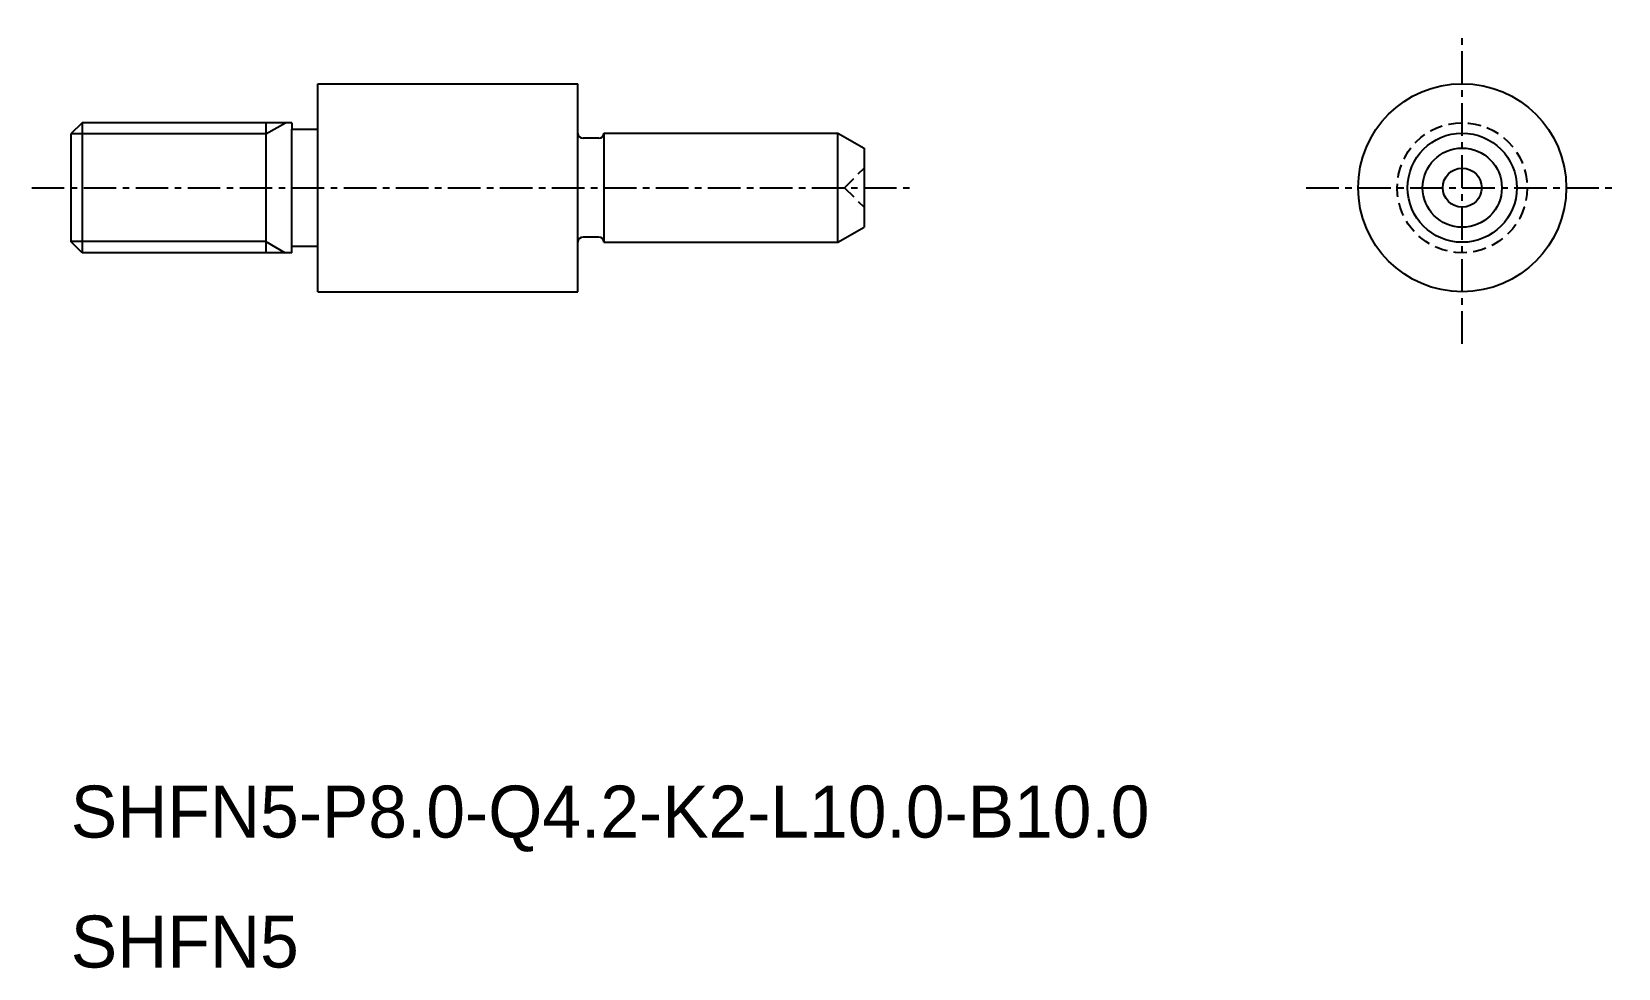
# Model space of a CAD drawing. Extents: x -959.1 to -898.1, y -547.8 to -511.7.
import ezdxf

# ---------------------------------------------------------------- set-up
doc = ezdxf.new("R2010")
doc.units = 0
doc.linetypes.add('CENTER', pattern=[2, 1.25, -0.25, 0.25, -0.25])
doc.linetypes.add('DASHED', pattern=[0.75, 0.5, -0.25])
doc.layers.get('0').update_dxf_attribs({"linetype": 'CONTINUOUS'})
doc.layers.add('CENTER', color=1, linetype='CENTER')

msp = doc.modelspace()

# ---------------------------------------------------------------- linework, layer by layer
at = {"color": 7, "linetype": 'CONTINUOUS'}
for p, q in [((-948.062, -513.731), (-938.062, -513.731)), ((-948.062, -521.731), (-948.062, -513.731)), ((-938.062, -521.731), (-938.062, -513.731)), ((-957.127, -515.231), (-957.562, -515.665)), ((-949.062, -515.231), (-957.127, -515.231)), ((-957.127, -515.231), (-957.127, -520.231)), ((-957.562, -515.664), (-957.562, -519.798)), ((-937.262, -515.831), (-937.862, -515.831)), ((-937.062, -515.631), (-928.062, -515.631)), ((-937.062, -515.631), (-937.062, -515.631)), ((-937.062, -515.731), (-937.062, -515.631)), ((-937.062, -515.631), (-937.062, -519.831)), ((-928.062, -515.631), (-927.062, -516.208)), ((-928.062, -519.831), (-928.062, -515.631)), ((-927.062, -516.208), (-927.062, -519.253)), ((-937.262, -519.631), (-937.862, -519.631)), ((-928.062, -519.831), (-927.062, -519.253)), ((-957.129, -520.231), (-957.562, -519.798)), ((-949.062, -520.231), (-957.129, -520.231)), ((-937.062, -519.731), (-937.062, -519.831)), ((-937.062, -519.831), (-928.062, -519.831)), ((-937.062, -519.831), (-937.062, -519.831)), ((-948.062, -521.731), (-938.062, -521.731))]:
    msp.add_line(p, q, dxfattribs=at)
for p, q in [((-950.062, -515.231), (-950.062, -520.231)), ((-949.062, -515.231), (-949.062, -515.481)), ((-949.062, -515.481), (-948.062, -515.481)), ((-949.062, -519.981), (-949.062, -515.481)), ((-949.062, -519.981), (-948.062, -519.981)), ((-949.062, -520.231), (-949.062, -519.981))]:
    msp.add_line(p, q)
at = {"color": 3, "linetype": 'CONTINUOUS'}
for p, q in [((-950.062, -515.665), (-949.309, -515.231)), ((-950.062, -515.665), (-957.562, -515.665)), ((-950.062, -519.798), (-957.562, -519.798)), ((-950.062, -519.798), (-949.312, -520.231))]:
    msp.add_line(p, q, dxfattribs=at)
at = {"color": 3, "linetype": 'DASHED'}
for q in [(-927.062, -516.981), (-927.062, -518.481)]:
    msp.add_line((-927.812, -517.731), q, dxfattribs=at)
at = {"color": 7, "linetype": 'CONTINUOUS'}
for radius in [4, 2.1, 1.523, 0.75]:
    msp.add_circle((-904.062, -517.731), radius, dxfattribs=at)
at = {"color": 3, "linetype": 'DASHED'}
msp.add_circle((-904.062, -517.731), 2.5, dxfattribs=at)
at = {"color": 7, "linetype": 'CONTINUOUS'}
for centre, start, end in [((-937.862, -515.631), 180, 270), ((-937.262, -515.631), 270, 0), ((-937.862, -519.831), 90, 180), ((-937.262, -519.831), 0, 90)]:
    msp.add_arc(centre, 0.2, start, end, dxfattribs=at)
at = {"layer": 'CENTER', "color": 1, "linetype": 'CENTER'}
for p, q in [((-904.062, -523.731), (-904.062, -511.731)), ((-959.062, -517.731), (-925.062, -517.731)), ((-910.062, -517.731), (-898.062, -517.731))]:
    msp.add_line(p, q, dxfattribs=at)

# ---------------------------------------------------------------- texts
at = {"color": 7, "linetype": 'CONTINUOUS'}
for s, p in [('SHFN5-P8.0-Q4.2-K2-L10.0-B10.0', (-957.562, -542.731)), ('SHFN5', (-957.562, -547.731))]:
    msp.add_text(s, height=2, dxfattribs=at).set_placement(p)

doc.saveas('drawing.dxf')
